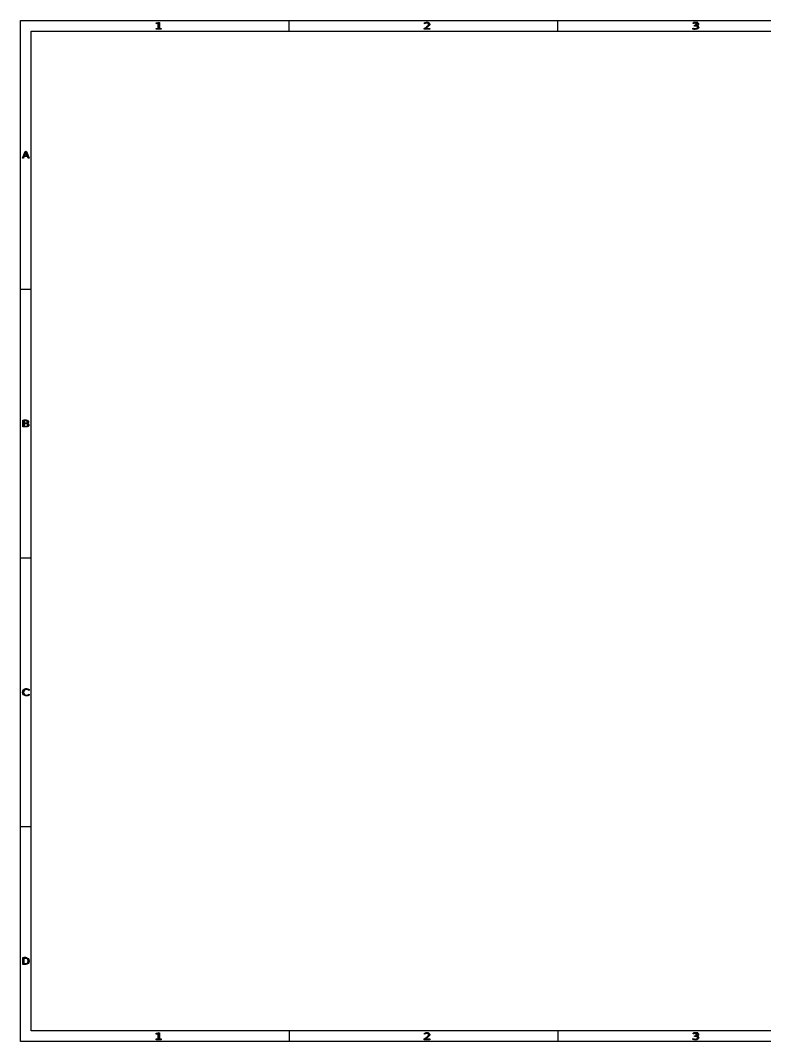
# Model space of a CAD drawing. Header units: millimetres. Extents: x 10 to 287, y 10 to 200.
# Drawn here: x 10 to 148.5, y 10 to 200 of the extents above; entities that cross this region are included whole.
import ezdxf

# ---------------------------------------------------------------- set-up
doc = ezdxf.new("R2010")
doc.units = ezdxf.units.MM
doc.layers.get('0').update_dxf_attribs({"linetype": 'CONTINUOUS'})

msp = doc.modelspace()

# ---------------------------------------------------------------- linework, layer by layer
at = {"color": 7}
for points in [[(10, 200.0072), (287.0022, 200.0072), (287.0022, 10), (10, 10)], [(35.278386, 198.501078), (35.640069, 198.501078), (35.640069, 199.465057), (35.246602, 199.404117), (35.246602, 199.559844), (35.637877, 199.620784), (35.859271, 199.620784), (35.859271, 198.501079), (36.220954, 198.501079), (36.220954, 198.3572), (35.278386, 198.3572)], [(12, 198.0072), (285.0022, 198.0072), (285.0022, 12), (12, 12)], [(85.430723, 198.501093)], [(135.91081, 199.038499)], [(10.893403, 175.620781), (11.106597, 175.620781), (11.636323, 174.357198), (11.440818, 174.357198), (11.314205, 174.681346), (10.687657, 174.681346), (10.561044, 174.357198), (10.362746, 174.357198)], [(10.999534, 175.45236), (10.744447, 174.823531), (11.255553, 174.823531)], [(11.629343, 75.52345)], [(10.6595, 24.4136), (10.6595, 25.7136), (10.969, 25.7136), (11.1548, 25.6517), (11.2786, 25.5279), (11.3405, 25.4041), (11.4024, 25.1565), (11.4024, 24.9707), (11.3405, 24.7231), (11.2786, 24.5993), (11.1548, 24.4755), (10.969, 24.4136)], [(35.278386, 10.49388), (35.640069, 10.49388), (35.640069, 11.45786), (35.246602, 11.39696), (35.246602, 11.55269), (35.637877, 11.61359), (35.859271, 11.61359), (35.859271, 10.49388), (36.220954, 10.49388), (36.220954, 10.35), (35.278386, 10.35)], [(85.430723, 10.49395)], [(135.91081, 11.03121)]]:
    msp.add_lwpolyline(points, close=True, dxfattribs=at)
for points in [[(35.7177, 198.4136), (35.7177, 199.7136), (35.5939, 199.5279), (35.4701, 199.4041), (35.3463, 199.3422)], [(60, 198.0072), (60, 200.0072)], [(85.175352, 199.387201), (85.175352, 199.559854)], [(85.3463, 199.5898), (85.4082, 199.6517), (85.532, 199.7136), (85.8415, 199.7136), (85.9654, 199.6517), (86.0273, 199.5898), (86.0892, 199.466), (86.0892, 199.3422), (86.0273, 199.1565), (85.2844, 198.4136), (86.0892, 198.4136)], [(110, 198.0072), (110, 200.0072)], [(135.22032, 199.437128), (135.22032, 199.589468)], [(135.2844, 199.7136), (136.0892, 199.7136), (135.6558, 199.2184), (135.8415, 199.2184), (135.9654, 199.1565), (136.0273, 199.0945), (136.0892, 198.9707), (136.0892, 198.6612), (136.0273, 198.5374), (135.9654, 198.4755), (135.8415, 198.4136), (135.4701, 198.4136), (135.3463, 198.4755), (135.2844, 198.5374)], [(36.0892, 198.4136), (35.3463, 198.4136)], [(85.430732, 198.501078), (86.203418, 198.501078), (86.203418, 198.3572), (85.164401, 198.3572), (85.164401, 198.501078)], [(135.17101, 198.395287), (135.17101, 198.560322)], [(135.64448, 198.96234), (135.45378, 198.96234), (135.45378, 199.102832), (135.65325, 199.102832)], [(10.5667, 174.4136), (11, 175.7136), (11.4333, 174.4136)], [(10.6905, 174.785), (11.3095, 174.785)], [(10, 150.0072), (12, 150.0072)], [(10.46816, 125.620781), (11.015377, 125.620781)], [(11.036587, 124.357198), (10.46816, 124.357198), (10.46816, 125.620781)], [(11.0929, 125.0945), (11.2786, 125.0326), (11.3405, 124.9707), (11.4024, 124.8469), (11.4024, 124.6612), (11.3405, 124.5374), (11.2786, 124.4755), (11.1548, 124.4136), (10.6595, 124.4136), (10.6595, 125.7136), (11.0929, 125.7136), (11.2167, 125.6517), (11.2786, 125.5898), (11.3405, 125.466), (11.3405, 125.3422), (11.2786, 125.2184), (11.2167, 125.1565), (11.0929, 125.0945), (10.6595, 125.0945)], [(10.99947, 125.480296), (10.682381, 125.480289)], [(10.682381, 125.480289), (10.682381, 125.099437), (10.99947, 125.099437)], [(10.682381, 124.960637), (10.682381, 124.497691), (11.025982, 124.497691)], [(11.025982, 124.960629), (10.682381, 124.960637)], [(10, 100.0072), (12, 100.0072)], [(11.4024, 74.5374), (11.3405, 74.4755), (11.1548, 74.4136), (11.031, 74.4136), (10.8452, 74.4755), (10.7214, 74.5993), (10.6595, 74.7231), (10.5976, 74.9707), (10.5976, 75.1565), (10.6595, 75.4041), (10.7214, 75.5279), (10.8452, 75.6517), (11.031, 75.7136), (11.1548, 75.7136), (11.3405, 75.6517), (11.4024, 75.5898)], [(11.629343, 75.52346), (11.629343, 75.34319)], [(11.629343, 74.63315), (11.629343, 74.45457)], [(10, 50.0072), (12, 50.0072)], [(10.444911, 25.62079), (10.837017, 25.62079)], [(10.837017, 24.35721), (10.444911, 24.35721), (10.444911, 25.62079)], [(10.635767, 25.4803), (10.635767, 24.4977), (10.866306, 24.4977)], [(10.866306, 25.4803), (10.635767, 25.4803)], [(35.7177, 10.4064), (35.7177, 11.7064), (35.5939, 11.5207), (35.4701, 11.3969), (35.3463, 11.335)], [(60, 12), (60, 10)], [(85.175352, 11.38008), (85.175352, 11.55273)], [(85.3463, 11.5826), (85.4082, 11.6445), (85.532, 11.7064), (85.8415, 11.7064), (85.9654, 11.6445), (86.0273, 11.5826), (86.0892, 11.4588), (86.0892, 11.335), (86.0273, 11.1493), (85.2844, 10.4064), (86.0892, 10.4064)], [(110, 12), (110, 10)], [(135.22032, 11.42997), (135.22032, 11.58231)], [(135.2844, 11.7064), (136.0892, 11.7064), (135.6558, 11.2112), (135.8415, 11.2112), (135.9654, 11.1493), (136.0273, 11.0873), (136.0892, 10.9635), (136.0892, 10.654), (136.0273, 10.5302), (135.9654, 10.4683), (135.8415, 10.4064), (135.4701, 10.4064), (135.3463, 10.4683), (135.2844, 10.5302)], [(36.0892, 10.4064), (35.3463, 10.4064)], [(85.430732, 10.49388), (86.203418, 10.49388), (86.203418, 10.35), (85.164401, 10.35), (85.164401, 10.49388)], [(135.17101, 10.38806), (135.17101, 10.5531)], [(135.64448, 10.95515), (135.45378, 10.95515), (135.45378, 11.09564), (135.65325, 11.09564)]]:
    msp.add_lwpolyline(points, dxfattribs=at)
for points in [[(85.175352, 199.559854), (85.264495, 199.587501), (85.347792, 199.608377), (85.425243, 199.622484)], [(85.425243, 199.622484), (85.502694, 199.636591), (85.573569, 199.643644), (85.637868, 199.643644)], [(85.637868, 199.643644), (85.807385, 199.643644), (85.942559, 199.610921), (86.043392, 199.545474)], [(86.043392, 199.545474), (86.144225, 199.480027), (86.194641, 199.392572), (86.194641, 199.283109)], [(135.22032, 199.589468), (135.304347, 199.607521), (135.382893, 199.621065), (135.45596, 199.630098)], [(135.45596, 199.630098), (135.52976, 199.639125), (135.599173, 199.643638), (135.6642, 199.643638)], [(135.6642, 199.643638), (135.832253, 199.643638), (135.965237, 199.614015), (136.06315, 199.554768)], [(136.06315, 199.554768), (136.161057, 199.496088), (136.21001, 199.416532), (136.21001, 199.3161)], [(85.164401, 198.501078), (85.248428, 198.568221), (85.362779, 198.658215), (85.507452, 198.77106)], [(85.421955, 199.471831), (85.345234, 199.453211), (85.263033, 199.425001), (85.175352, 199.387201)], [(85.642252, 199.499761), (85.572839, 199.499761), (85.499406, 199.490451), (85.421955, 199.471831)], [(85.845014, 198.828626), (85.747104, 198.750763), (85.609007, 198.641585), (85.430723, 198.501093)], [(85.507452, 198.77106), (85.652856, 198.884469), (85.74419, 198.957536), (85.781455, 198.990261)], [(85.880086, 199.436281), (85.819439, 199.478601), (85.740161, 199.499761), (85.642252, 199.499761)], [(85.781455, 198.990261), (85.85233, 199.051761), (85.901651, 199.10367), (85.929416, 199.145987)], [(86.01928, 198.97081), (86.001013, 198.95445), (85.942925, 198.907055), (85.845014, 198.828626)], [(85.972156, 199.272092), (85.972156, 199.339235), (85.941466, 199.393964), (85.880086, 199.436281)], [(85.929416, 199.145987), (85.957909, 199.188867), (85.972156, 199.230902), (85.972156, 199.272092)], [(86.156281, 199.135), (86.131434, 199.088733), (86.085767, 199.034003), (86.01928, 198.97081)], [(86.194641, 199.283109), (86.194641, 199.231202), (86.181854, 199.181833), (86.156281, 199.135)], [(135.17101, 198.560322), (135.23241, 198.532675), (135.29963, 198.511799), (135.37267, 198.497692)], [(135.39569, 198.348737), (135.32335, 198.35889), (135.248457, 198.374407), (135.17101, 198.395287)], [(135.44938, 199.484518), (135.379967, 199.474365), (135.303613, 199.458568), (135.22032, 199.437128)], [(135.37267, 198.497692), (135.445737, 198.483585), (135.522093, 198.476532), (135.60174, 198.476532)], [(135.60832, 198.332657), (135.539633, 198.332657), (135.468757, 198.338017), (135.39569, 198.348737)], [(135.64447, 199.499758), (135.583803, 199.499758), (135.518773, 199.494678), (135.44938, 199.484518)], [(135.60174, 198.476532), (135.740567, 198.476532), (135.84615, 198.497692), (135.91849, 198.540012)], [(136.08179, 198.435063), (135.97073, 198.366792), (135.812907, 198.332657), (135.60832, 198.332657)], [(135.89984, 199.447288), (135.84064, 199.482268), (135.755517, 199.499758), (135.64447, 199.499758)], [(135.92616, 198.89886), (135.858933, 198.94118), (135.76504, 198.96234), (135.64448, 198.96234)], [(135.65325, 199.102832), (135.762123, 199.102832), (135.84542, 199.119475), (135.90314, 199.152762)], [(135.98974, 199.298332), (135.98974, 199.363219), (135.959773, 199.412871), (135.89984, 199.447288)], [(135.90314, 199.152762), (135.960873, 199.186615), (135.98974, 199.235139), (135.98974, 199.298332)], [(135.91078, 199.038502), (136.016733, 199.021009), (136.0993, 198.984616), (136.15848, 198.929325)], [(136.13221, 199.138369), (136.080343, 199.090409), (136.006543, 199.057119), (135.91081, 199.038499)], [(135.91849, 198.540012), (135.991557, 198.582332), (136.02809, 198.643833), (136.02809, 198.724514)], [(136.02809, 198.724514), (136.02809, 198.798992), (135.994113, 198.857107), (135.92616, 198.89886)], [(136.24838, 198.724511), (136.24838, 198.599817), (136.19285, 198.503334), (136.08179, 198.435063)], [(136.21001, 199.3161), (136.21001, 199.246136), (136.184077, 199.186892), (136.13221, 199.138369)], [(136.15848, 198.929325), (136.218413, 198.874032), (136.24838, 198.80576), (136.24838, 198.724511)], [(11.232779, 125.432896), (11.181872, 125.464496), (11.104103, 125.480296), (10.99947, 125.480296)], [(11.015377, 125.620781), (11.178694, 125.620781), (11.30454, 125.593698), (11.392915, 125.539531)], [(11.310199, 125.289865), (11.310199, 125.353625), (11.284392, 125.401302), (11.232779, 125.432896)], [(11.392915, 125.539531), (11.48129, 125.485364), (11.525477, 125.408347), (11.525477, 125.30848)], [(10.99947, 125.099437), (11.104106, 125.099437), (11.181876, 125.114954), (11.232779, 125.145987)], [(11.281562, 124.903929), (11.226415, 124.941729), (11.141222, 124.960629), (11.025982, 124.960629)], [(11.025982, 124.497691), (11.141223, 124.497691), (11.226416, 124.516591), (11.281562, 124.554391)], [(11.447, 124.449448), (11.350848, 124.387948), (11.214044, 124.357198), (11.036587, 124.357198)], [(11.232779, 125.145987), (11.284392, 125.17758), (11.310199, 125.22554), (11.310199, 125.289865)], [(11.457607, 125.123979), (11.41236, 125.078279), (11.345902, 125.049786), (11.258233, 125.038499)], [(11.258233, 125.038499), (11.363576, 125.020446), (11.445235, 124.982643), (11.503208, 124.92509)], [(11.365342, 124.729583), (11.365342, 124.808574), (11.337415, 124.86669), (11.281562, 124.903929)], [(11.281562, 124.554391), (11.337415, 124.592758), (11.365342, 124.651155), (11.365342, 124.729583)], [(11.591228, 124.710967), (11.591228, 124.598122), (11.543152, 124.510949), (11.447, 124.449448)], [(11.525477, 125.30848), (11.525477, 125.231181), (11.502854, 125.169681), (11.457607, 125.123979)], [(11.503208, 124.92509), (11.561888, 124.868103), (11.591228, 124.796729), (11.591228, 124.710967)], [(10.374825, 74.98774), (10.374825, 75.19086), (10.442552, 75.350817), (10.578007, 75.46761)], [(10.578007, 74.50786), (10.442552, 74.62522), (10.374825, 74.78518), (10.374825, 74.98774)], [(10.578007, 75.46761), (10.713462, 75.58497), (10.89893, 75.64365), (11.134413, 75.64365)], [(11.134413, 74.33267), (10.89893, 74.33267), (10.713462, 74.391067), (10.578007, 74.50786)], [(10.738469, 75.37029), (10.643998, 75.28227), (10.596762, 75.154757), (10.596762, 74.98775)], [(10.596762, 74.98775), (10.596762, 74.821303), (10.643998, 74.693787), (10.738469, 74.6052)], [(11.146916, 75.50317), (10.969089, 75.50317), (10.83294, 75.458877), (10.738469, 75.37029)], [(10.738469, 74.6052), (10.83294, 74.51718), (10.969089, 74.47317), (11.146916, 74.47317)], [(11.134413, 75.64365), (11.227494, 75.64365), (11.315019, 75.633483), (11.396986, 75.61315)], [(11.394902, 74.36317), (11.312935, 74.342837), (11.226105, 74.33267), (11.134413, 74.33267)], [(11.402196, 75.46337), (11.322313, 75.489903), (11.237219, 75.50317), (11.146916, 75.50317)], [(11.146916, 74.47317), (11.237219, 74.47317), (11.322313, 74.486437), (11.402196, 74.51297)], [(11.629343, 74.45457), (11.555711, 74.41397), (11.477564, 74.383503), (11.394902, 74.36317)], [(11.396986, 75.61315), (11.479648, 75.593417), (11.5571, 75.563517), (11.629343, 75.52345)], [(11.629343, 75.34319), (11.55849, 75.39679), (11.482774, 75.43685), (11.402196, 75.46337)], [(11.402196, 74.51297), (11.482774, 74.539503), (11.55849, 74.579563), (11.629343, 74.63315)], [(10.837017, 25.62079), (11.110388, 25.62079), (11.311007, 25.569727), (11.438874, 25.4676)], [(11.29337, 25.36181), (11.203296, 25.440803), (11.060941, 25.4803), (10.866306, 25.4803)], [(11.429426, 24.99027), (11.429426, 25.159537), (11.384074, 25.283383), (11.29337, 25.36181)], [(11.29337, 24.61619), (11.384074, 24.695177), (11.429426, 24.81987), (11.429426, 24.99027)], [(11.630675, 24.99027), (11.630675, 24.772477), (11.566427, 24.612517), (11.43793, 24.51039)], [(11.438874, 25.4676), (11.566741, 25.36604), (11.630675, 25.20693), (11.630675, 24.99027)], [(11.43793, 24.51039), (11.309433, 24.40827), (11.109128, 24.35721), (10.837017, 24.35721)], [(10.866306, 24.4977), (11.060941, 24.4977), (11.203296, 24.537197), (11.29337, 24.61619)], [(85.175352, 11.55273), (85.264495, 11.580397), (85.347792, 11.601263), (85.425243, 11.61533)], [(85.421955, 11.46468), (85.345234, 11.44608), (85.263033, 11.41788), (85.175352, 11.38008)], [(85.642252, 11.49258), (85.572839, 11.49258), (85.499406, 11.48328), (85.421955, 11.46468)], [(85.425243, 11.61533), (85.502694, 11.629463), (85.573569, 11.63653), (85.637868, 11.63653)], [(85.637868, 11.63653), (85.807385, 11.63653), (85.942559, 11.603797), (86.043392, 11.53833)], [(85.880086, 11.42908), (85.819439, 11.471413), (85.740161, 11.49258), (85.642252, 11.49258)], [(85.972156, 11.2649), (85.972156, 11.33204), (85.941466, 11.386767), (85.880086, 11.42908)], [(86.043392, 11.53833), (86.144225, 11.472863), (86.194641, 11.38541), (86.194641, 11.27597)], [(135.22032, 11.58231), (135.304347, 11.600377), (135.382893, 11.61391), (135.45596, 11.62291)], [(135.44938, 11.47737), (135.379967, 11.467237), (135.303613, 11.451437), (135.22032, 11.42997)], [(135.64447, 11.49257), (135.583803, 11.49257), (135.518773, 11.487503), (135.44938, 11.47737)], [(135.45596, 11.62291), (135.52976, 11.63191), (135.599173, 11.63641), (135.6642, 11.63641)], [(135.89984, 11.44007), (135.84064, 11.47507), (135.755517, 11.49257), (135.64447, 11.49257)], [(135.6642, 11.63641), (135.832253, 11.63641), (135.965237, 11.606777), (136.06315, 11.54751)], [(135.98974, 11.29111), (135.98974, 11.355977), (135.959773, 11.40563), (135.89984, 11.44007)], [(136.06315, 11.54751), (136.161057, 11.488843), (136.21001, 11.409287), (136.21001, 11.30884)], [(85.164401, 10.49388), (85.248428, 10.561027), (85.362779, 10.65102), (85.507452, 10.76386)], [(85.845014, 10.82148), (85.747104, 10.74362), (85.609007, 10.634443), (85.430723, 10.49395)], [(85.507452, 10.76386), (85.652856, 10.877273), (85.74419, 10.95034), (85.781455, 10.98306)], [(85.781455, 10.98306), (85.85233, 11.044593), (85.901651, 11.096503), (85.929416, 11.13879)], [(86.01928, 10.96367), (86.001013, 10.947337), (85.942925, 10.89994), (85.845014, 10.82148)], [(85.929416, 11.13879), (85.957909, 11.181657), (85.972156, 11.223693), (85.972156, 11.2649)], [(86.156281, 11.12786), (86.131434, 11.081593), (86.085767, 11.026863), (86.01928, 10.96367)], [(86.194641, 11.27597), (86.194641, 11.224037), (86.181854, 11.174667), (86.156281, 11.12786)], [(135.17101, 10.5531), (135.23241, 10.525433), (135.29963, 10.504567), (135.37267, 10.4905)], [(135.39569, 10.34156), (135.32335, 10.351693), (135.248457, 10.367193), (135.17101, 10.38806)], [(135.37267, 10.4905), (135.445737, 10.476367), (135.522093, 10.4693), (135.60174, 10.4693)], [(135.60832, 10.32546), (135.539633, 10.32546), (135.468757, 10.330827), (135.39569, 10.34156)], [(135.60174, 10.4693), (135.740567, 10.4693), (135.84615, 10.490467), (135.91849, 10.5328)], [(136.08179, 10.42787), (135.97073, 10.359597), (135.812907, 10.32546), (135.60832, 10.32546)], [(135.92616, 10.89165), (135.858933, 10.933983), (135.76504, 10.95515), (135.64448, 10.95515)], [(135.65325, 11.09564), (135.762123, 11.09564), (135.84542, 11.112273), (135.90314, 11.14554)], [(135.90314, 11.14554), (135.960873, 11.179407), (135.98974, 11.22793), (135.98974, 11.29111)], [(135.91078, 11.03131), (136.016733, 11.013843), (136.0993, 10.97745), (136.15848, 10.92213)], [(136.13221, 11.13111), (136.080343, 11.083177), (136.006543, 11.049877), (135.91081, 11.03121)], [(135.91849, 10.5328), (135.991557, 10.575133), (136.02809, 10.636633), (136.02809, 10.7173)], [(136.02809, 10.7173), (136.02809, 10.79178), (135.994113, 10.849897), (135.92616, 10.89165)], [(136.24838, 10.71731), (136.24838, 10.592617), (136.19285, 10.496137), (136.08179, 10.42787)], [(136.21001, 11.30884), (136.21001, 11.23888), (136.184077, 11.179637), (136.13221, 11.13111)], [(136.15848, 10.92213), (136.218413, 10.866863), (136.24838, 10.79859), (136.24838, 10.71731)]]:
    msp.add_open_spline(points, degree=3, dxfattribs=at)

doc.saveas('drawing.dxf')
